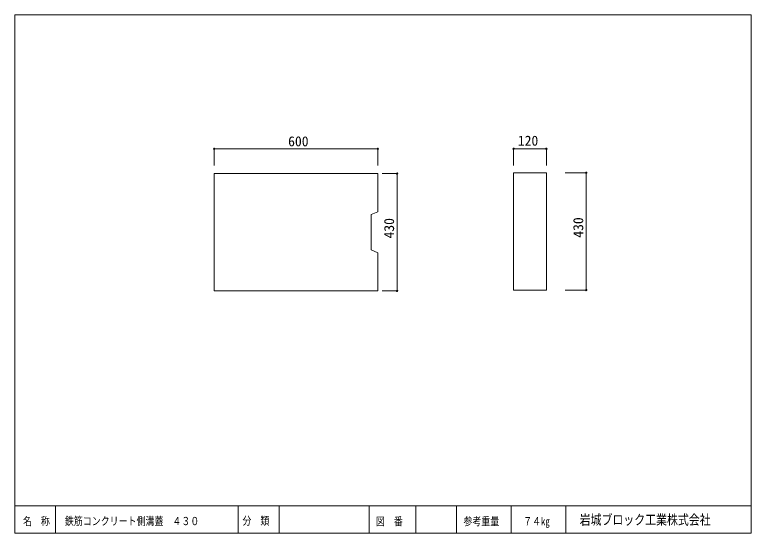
# Model space of a CAD drawing. Units: millimetres, scale not verified. Extents: x 750 to 3450, y 542 to 2442.
import ezdxf
from ezdxf.enums import TextEntityAlignment as Align

# ---------------------------------------------------------------- set-up
doc = ezdxf.new("R2010")
doc.units = ezdxf.units.MM
doc.header["$LTSCALE"] = 10
doc.header["$PDMODE"] = 32
doc.header["$PDSIZE"] = 5
doc.layers.add('通り芯', color=7, linetype='Continuous', lineweight=18)
doc.styles.add('ＭＳ ゴシック', font='')
doc.styles.get('ＭＳ ゴシック').set_extended_font_data('MS Gothic')

msp = doc.modelspace()

# ---------------------------------------------------------------- linework, layer by layer
at = {"layer": '通り芯'}
for p, q in [((750, 541.89), (750, 2441.89)), ((750, 2441.89), (3450, 2441.89)), ((3450, 2441.89), (3450, 541.89)), ((1481.04, 1950.84), (2081.04, 1950.84)), ((1481.04, 1950.84), (1481.04, 1888.98)), ((2081.04, 1950.84), (2081.04, 1888.98)), ((2578.76, 1950.84), (2698.76, 1950.84)), ((2578.76, 1950.84), (2578.76, 1888.98)), ((2698.76, 1950.84), (2698.76, 1888.98)), ((1481.04, 1430.05), (1481.04, 1860.05)), ((1481.04, 1860.05), (2081.04, 1860.05)), ((2081.04, 1860.05), (2081.04, 1720.05)), ((2151.62, 1860.05), (2097.49, 1860.05)), ((2151.62, 1860.05), (2151.62, 1430.05)), ((2578.76, 1432.89), (2578.76, 1862.89)), ((2578.76, 1862.89), (2698.76, 1862.89)), ((2698.76, 1862.89), (2698.76, 1432.89)), ((2844.96, 1862.89), (2767.64, 1862.89)), ((2844.96, 1862.89), (2844.96, 1432.89)), ((2056.04, 1709.89), (2056.04, 1580.05)), ((2081.09, 1719.94), (2056.08, 1709.91)), ((2081.04, 1570.05), (2056.04, 1580.05)), ((2081.04, 1570.05), (2081.04, 1430.05)), ((2698.76, 1432.89), (2578.76, 1432.89)), ((2844.96, 1432.89), (2767.64, 1432.89)), ((2081.04, 1430.05), (1481.04, 1430.05)), ((2151.62, 1430.05), (2097.49, 1430.05)), ((3450, 641.89), (750, 641.89)), ((900, 541.89), (900, 641.89)), ((1569.01, 541.89), (1569.01, 641.89)), ((1719.01, 541.89), (1719.01, 641.89)), ((2049.01, 541.89), (2049.01, 641.89)), ((2220, 541.89), (2220, 641.89)), ((2370, 541.89), (2370, 641.89)), ((2570, 541.89), (2570, 641.89)), ((2770, 541.89), (2770, 641.89)), ((3450, 541.89), (750, 541.89))]:
    msp.add_line(p, q, dxfattribs=at)
for p in [(1481.04, 1950.84), (2081.04, 1950.84), (2578.76, 1950.84), (2698.76, 1950.84), (2844.96, 1862.89), (2151.62, 1860.05), (2151.62, 1430.05), (2844.96, 1432.89)]:
    msp.add_point(p, dxfattribs=at)

# ---------------------------------------------------------------- texts
at = {"layer": '通り芯', "style": 'ＭＳ ゴシック'}
for s, p in [('120', (2594.32, 1951.19)), ('600', (1752.27, 1948.78))]:
    msp.add_text(s, height=36.66, dxfattribs=at).set_placement(p, align=Align.BOTTOM_LEFT)
for p in [(2151.62, 1622.05), (2844.96, 1624.89)]:
    msp.add_text('430', height=36.66, rotation=90, dxfattribs=at).set_placement(p, align=Align.BOTTOM_LEFT)
at = {"layer": '通り芯', "style": 'ＭＳ ゴシック', "width": 0.8}
for s, height, p in [('名\u3000称', 29.33, (780.34, 562.4)), ('鉄筋コンクリート側溝蓋\u3000４３０', 29.33, (933.79, 562.88)), ('分\u3000類', 29.33, (1584.77, 563.97)), ('図\u3000番', 29.33, (2074.1, 561.93)), ('参考重量', 29.33, (2394.71, 562.2)), ('７４kg', 29.33, (2613.68, 562.2)), ('岩城ブロック工業株式会社', 36.66, (2820.99, 562.2))]:
    msp.add_text(s, height=height, dxfattribs=at).set_placement(p, align=Align.BOTTOM_LEFT)

doc.saveas('drawing.dxf')
